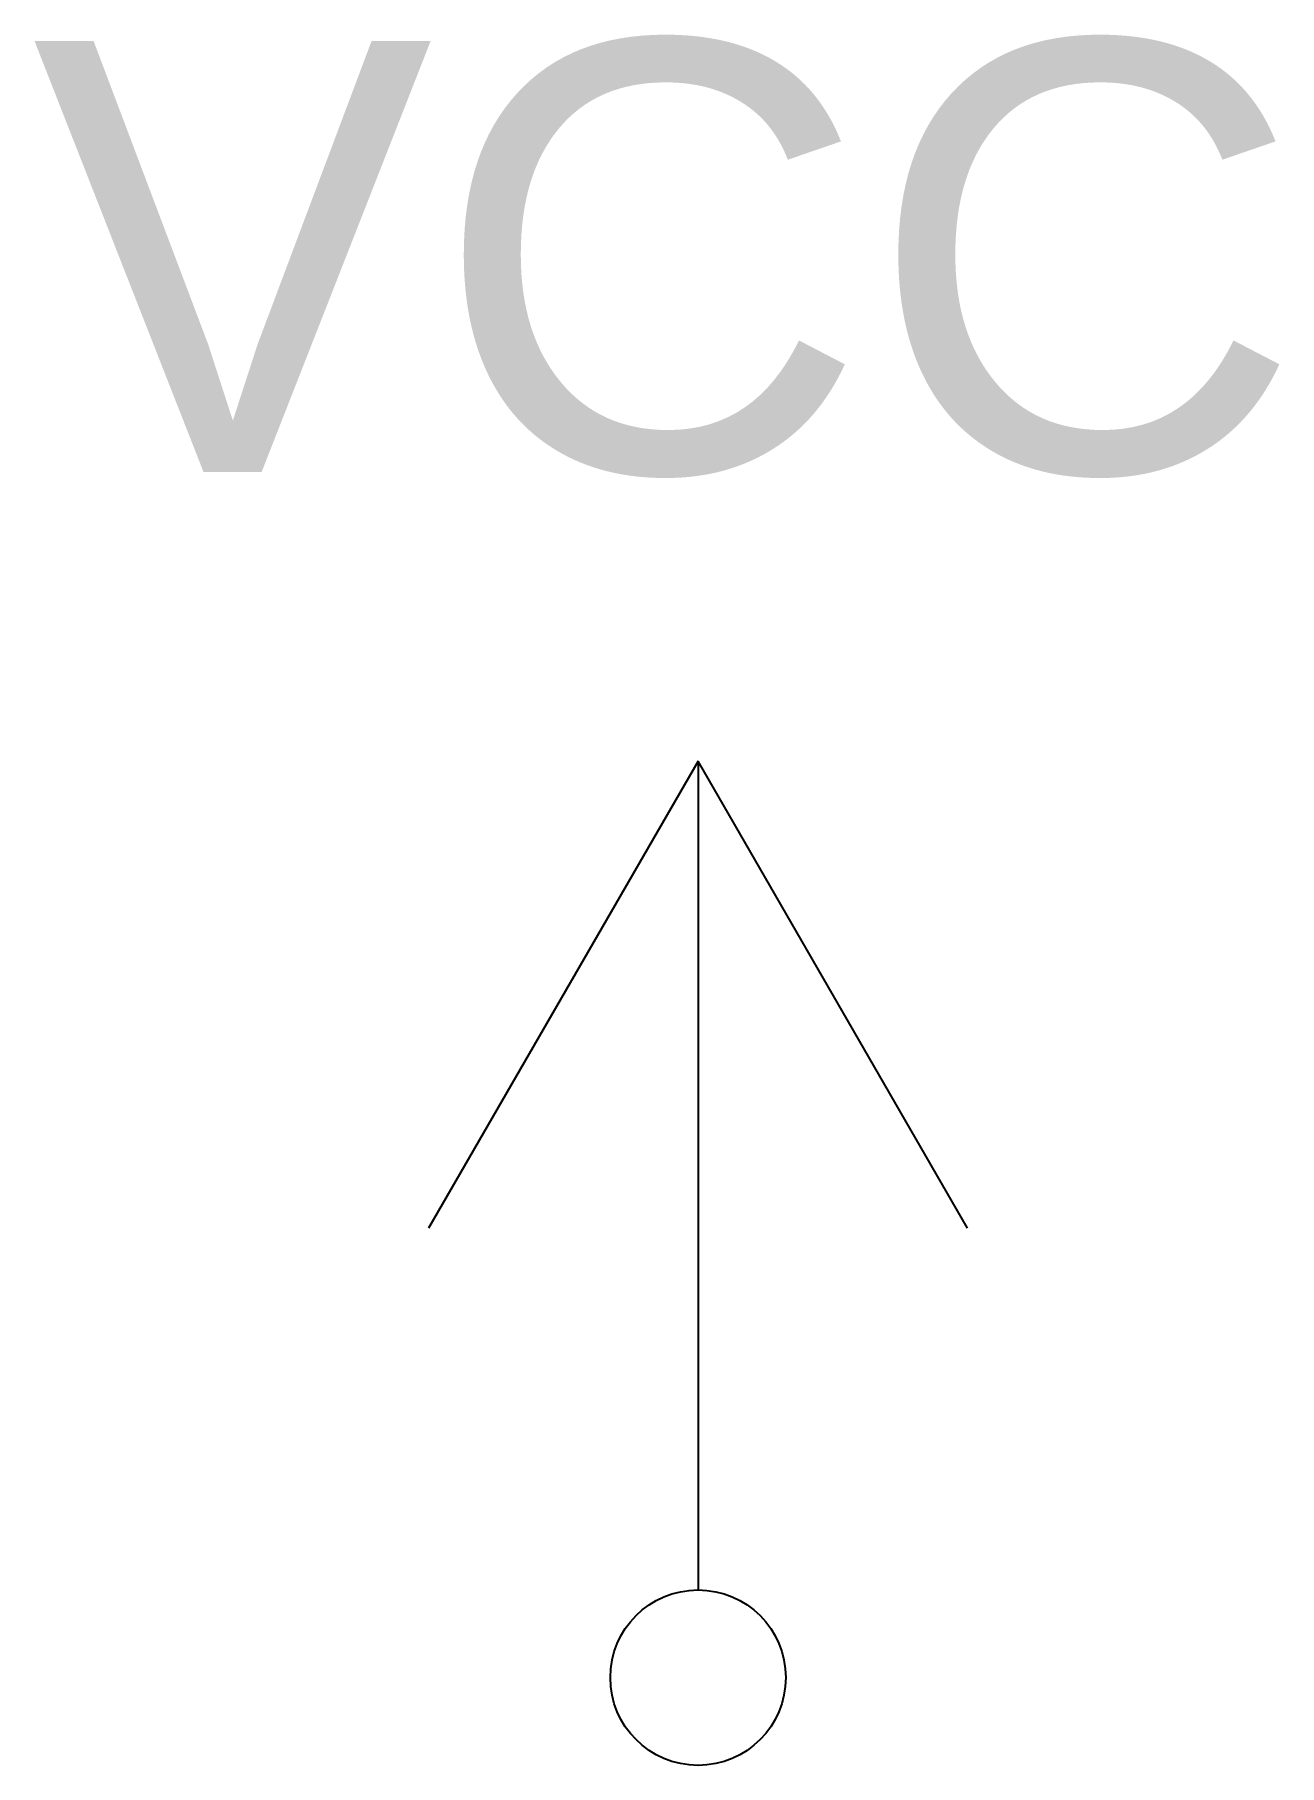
# Model space of a CAD drawing. Header units: millimetres. Extents: x -5 to 4.4, y -0.9 to 12.3.
import ezdxf
from ezdxf.enums import TextEntityAlignment as Align

# ---------------------------------------------------------------- set-up
doc = ezdxf.new("R2010")
doc.units = ezdxf.units.MM
doc.layers.add('www.linecad.com', color=7, linetype='Continuous')
doc.styles.get("Standard").update_dxf_attribs({"font": 'arial.ttf'})

msp = doc.modelspace()

# ---------------------------------------------------------------- linework, layer by layer
at = {"layer": 'www.linecad.com'}
for p, q in [((0.022, 6.761), (-2.026, 3.215)), ((2.069, 3.215), (0.022, 6.761))]:
    msp.add_line(p, q, dxfattribs=at)
msp.add_lwpolyline([(0.022, 6.761), (0.022, 0.468)], dxfattribs=at)
msp.add_circle((0.022, -0.198), 0.666, dxfattribs=at)

# ---------------------------------------------------------------- texts
msp.add_text('VCC', height=3.2718, dxfattribs=at).set_placement((-0.213, 10.594), align=Align.MIDDLE_CENTER)

doc.saveas('drawing.dxf')
